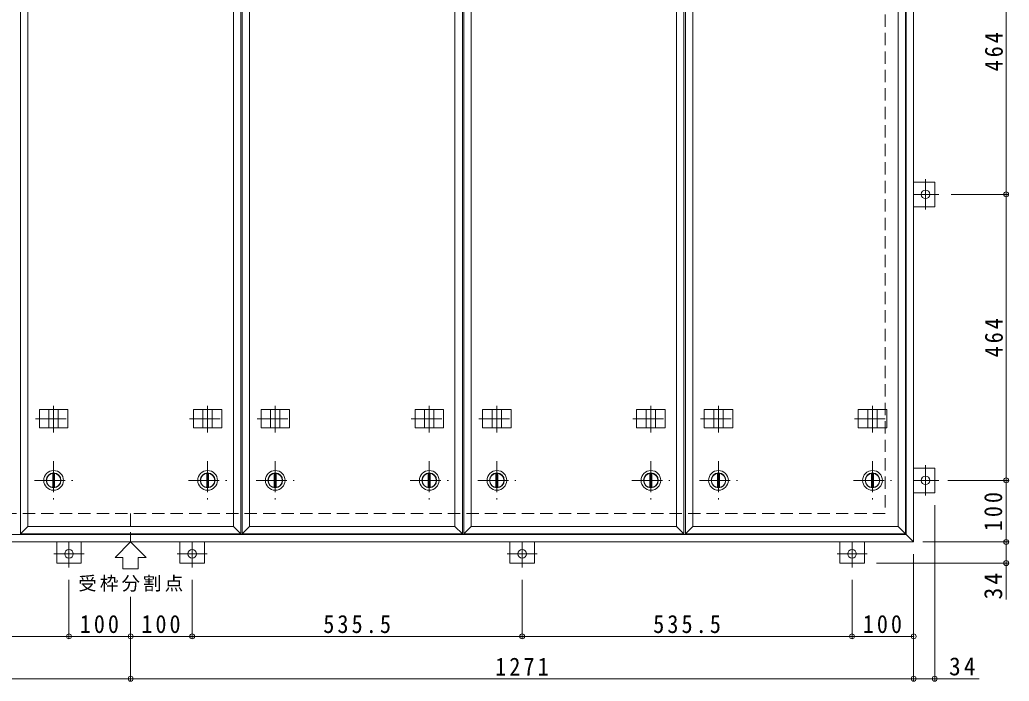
# Model space of a CAD drawing. Units: millimetres at full size, sheet at 1:10. Extents: x -2620 to 2727, y -1963 to 1824.
# Drawn here: x -1073 to 533, y -320 to 753 of the extents above; entities that cross this region are included whole.
import ezdxf

# ---------------------------------------------------------------- set-up
doc = ezdxf.new("R2010")
doc.units = ezdxf.units.MM
doc.header["$LTSCALE"] = 10
doc.header["$PDMODE"] = 32
doc.header["$PDSIZE"] = 8
doc.linetypes.add('CHAIN1', pattern=[8, 5, -1, 1, -1])
doc.linetypes.add('DASHED2', pattern=[3, 2, -1])
for name, color, linetype, lineweight in [('0-1_躯体', 2, 'DASHED2', 9), ('0-2_仕上', 3, 'Continuous', 9), ('0-3_建具', 4, 'Continuous', 9), ('0-5_寸法', 7, 'Continuous', 9), ('0-C', 2, 'Continuous', 9), ('0-E', 3, 'Continuous', 9), ('0-F', 7, 'Continuous', 9)]:
    doc.layers.add(name, color=color, linetype=linetype, lineweight=lineweight)
doc.styles.add('ＭＳ ゴシック', font='')
doc.styles.get('ＭＳ ゴシック').set_extended_font_data('MS Gothic')

msp = doc.modelspace()

# ---------------------------------------------------------------- linework, layer by layer
at = {"layer": '0-1_躯体'}
for p, q in [((331.97, 1452.28), (331.97, -47.72)), ((331.97, -47.72), (-2118.03, -47.72)), ((-893.03, -47.72), (-893.03, -81.72))]:
    msp.add_line(p, q, dxfattribs=at)
at = {"layer": '0-2_仕上'}
for p, q in [((-1071.78, -80.72), (-1071.78, 1485.28)), ((-714.28, 1485.28), (-714.28, -80.72)), ((-712.03, -80.72), (-712.03, 1485.28)), ((-354.53, 1485.28), (-354.53, -80.72)), ((-352.28, -80.72), (-352.28, 1485.28)), ((5.22, 1485.28), (5.22, -80.72)), ((7.47, -80.72), (7.47, 1485.28)), ((364.97, 1485.28), (364.97, -80.72)), ((-1059.78, -68.72), (-1059.78, 1473.28)), ((-726.28, 1473.28), (-726.28, -68.72)), ((-700.03, -68.72), (-700.03, 1473.28)), ((-366.53, 1473.28), (-366.53, -68.72)), ((-340.28, -68.72), (-340.28, 1473.28)), ((-6.78, 1473.28), (-6.78, -68.72)), ((19.47, -68.72), (19.47, 1473.28)), ((352.97, 1473.28), (352.97, -68.72)), ((-1071.78, -80.72), (-1059.78, -68.72)), ((-726.28, -68.72), (-1059.78, -68.72)), ((-714.28, -80.72), (-726.28, -68.72)), ((-712.03, -80.72), (-700.03, -68.72)), ((-366.53, -68.72), (-700.03, -68.72)), ((-354.53, -80.72), (-366.53, -68.72)), ((-352.28, -80.72), (-340.28, -68.72)), ((-6.78, -68.72), (-340.28, -68.72)), ((5.22, -80.72), (-6.78, -68.72)), ((7.47, -80.72), (19.47, -68.72)), ((352.97, -68.72), (19.47, -68.72)), ((364.97, -80.72), (352.97, -68.72)), ((-714.28, -80.72), (-1071.78, -80.72)), ((-354.53, -80.72), (-712.03, -80.72)), ((5.22, -80.72), (-352.28, -80.72)), ((364.97, -80.72), (7.47, -80.72))]:
    msp.add_line(p, q, dxfattribs=at)
at = {"layer": '0-3_建具', "color": 2}
for p, q in [((377.97, 1498.28), (377.97, -93.72)), ((365.97, -81.72), (365.97, 1486.28)), ((377.97, -93.72), (-2164.03, -93.72)), ((365.97, -81.72), (-2152.03, -81.72)), ((-893.03, -81.72), (-893.03, -93.72)), ((365.97, -81.72), (377.97, -93.72))]:
    msp.add_line(p, q, dxfattribs=at)
at = {"layer": '0-3_建具'}
for p, q in [((-1041.12, 91.28), (-1041.12, 121.28)), ((-1041.12, 121.28), (-994.94, 121.28)), ((-1025.53, 91.28), (-1025.53, 121.28)), ((-1010.53, 91.28), (-1010.53, 121.28)), ((-994.94, 91.28), (-994.94, 121.28)), ((-791.12, 91.28), (-791.12, 121.28)), ((-791.12, 121.28), (-744.94, 121.28)), ((-775.53, 91.28), (-775.53, 121.28)), ((-760.53, 91.28), (-760.53, 121.28)), ((-744.94, 91.28), (-744.94, 121.28)), ((-681.37, 91.28), (-681.37, 121.28)), ((-681.37, 121.28), (-635.19, 121.28)), ((-665.78, 91.28), (-665.78, 121.28)), ((-650.78, 91.28), (-650.78, 121.28)), ((-635.19, 91.28), (-635.19, 121.28)), ((-431.37, 91.28), (-431.37, 121.28)), ((-431.37, 121.28), (-385.19, 121.28)), ((-415.78, 91.28), (-415.78, 121.28)), ((-400.78, 91.28), (-400.78, 121.28)), ((-385.19, 91.28), (-385.19, 121.28)), ((-321.62, 91.28), (-321.62, 121.28)), ((-321.62, 121.28), (-275.44, 121.28)), ((-306.03, 91.28), (-306.03, 121.28)), ((-291.03, 91.28), (-291.03, 121.28)), ((-275.44, 91.28), (-275.44, 121.28)), ((-71.62, 91.28), (-71.62, 121.28)), ((-71.62, 121.28), (-25.44, 121.28)), ((-56.03, 91.28), (-56.03, 121.28)), ((-41.03, 91.28), (-41.03, 121.28)), ((-25.44, 91.28), (-25.44, 121.28)), ((38.13, 91.28), (38.13, 121.28)), ((38.13, 121.28), (84.31, 121.28)), ((53.72, 91.28), (53.72, 121.28)), ((68.72, 91.28), (68.72, 121.28)), ((84.31, 91.28), (84.31, 121.28)), ((288.13, 91.28), (288.13, 121.28)), ((288.13, 121.28), (334.31, 121.28)), ((303.72, 91.28), (303.72, 121.28)), ((318.72, 91.28), (318.72, 121.28)), ((334.31, 91.28), (334.31, 121.28)), ((-1041.12, 91.28), (-994.94, 91.28)), ((-791.12, 91.28), (-744.94, 91.28)), ((-681.37, 91.28), (-635.19, 91.28)), ((-431.37, 91.28), (-385.19, 91.28)), ((-321.62, 91.28), (-275.44, 91.28)), ((-71.62, 91.28), (-25.44, 91.28)), ((38.13, 91.28), (84.31, 91.28)), ((288.13, 91.28), (334.31, 91.28))]:
    msp.add_line(p, q, dxfattribs=at)
at = {"layer": '0-3_建具', "linetype": 'CHAIN1'}
for p, q in [((-1018.03, 84.17), (-1018.03, 127.41)), ((-768.03, 84.17), (-768.03, 127.41)), ((-658.28, 84.17), (-658.28, 127.41)), ((-408.28, 84.17), (-408.28, 127.41)), ((-298.53, 84.17), (-298.53, 127.41)), ((-48.53, 84.17), (-48.53, 127.41)), ((61.22, 84.17), (61.22, 127.41)), ((311.22, 84.17), (311.22, 127.41)), ((-1047.44, 106.28), (-988.62, 106.28)), ((-797.44, 106.28), (-738.62, 106.28)), ((-687.69, 106.28), (-628.87, 106.28)), ((-437.69, 106.28), (-378.87, 106.28)), ((-327.94, 106.28), (-269.12, 106.28)), ((-77.94, 106.28), (-19.12, 106.28)), ((31.81, 106.28), (90.63, 106.28)), ((281.81, 106.28), (340.63, 106.28))]:
    msp.add_line(p, q, dxfattribs=at)
at = {"layer": '0-5_寸法'}
for p, q in [((-893.03, -93.72), (-918.03, -118.72)), ((-893.03, -93.72), (-868.03, -118.72)), ((-918.03, -118.72), (-905.53, -118.72)), ((-880.53, -118.72), (-868.03, -118.72)), ((-880.53, -118.72), (-880.53, -137.42)), ((412.17, -315.57), (484.54, -315.57))]:
    msp.add_line(p, q, dxfattribs=at)
msp.add_lwpolyline([(-905.53, -118.72), (-905.53, -137.42), (-880.53, -137.42)], dxfattribs=at)
at = {"layer": '0-C', "linetype": 'CHAIN1'}
for p, q in [((-1018.03, 37.28), (-1018.03, -24.72)), ((-768.03, 37.28), (-768.03, -24.72)), ((-658.28, 37.28), (-658.28, -24.72)), ((-408.28, 37.28), (-408.28, -24.72)), ((-298.53, 37.28), (-298.53, -24.72)), ((-48.53, 37.28), (-48.53, -24.72)), ((61.22, 37.28), (61.22, -24.72)), ((311.22, 37.28), (311.22, -24.72)), ((-1049.03, 6.28), (-987.03, 6.28)), ((-799.03, 6.28), (-737.03, 6.28)), ((-689.28, 6.28), (-627.28, 6.28)), ((-439.28, 6.28), (-377.28, 6.28)), ((-329.53, 6.28), (-267.53, 6.28)), ((-79.53, 6.28), (-17.53, 6.28)), ((30.22, 6.28), (92.22, 6.28)), ((280.22, 6.28), (342.22, 6.28))]:
    msp.add_line(p, q, dxfattribs=at)
at = {"layer": '0-C'}
for p, q in [((-1019.53, -5.12), (-1019.53, 17.69)), ((-1016.53, -5.12), (-1016.53, 17.69)), ((-769.53, -5.12), (-769.53, 17.69)), ((-766.53, -5.12), (-766.53, 17.69)), ((-659.78, -5.12), (-659.78, 17.69)), ((-656.78, -5.12), (-656.78, 17.69)), ((-409.78, -5.12), (-409.78, 17.69)), ((-406.78, -5.12), (-406.78, 17.69)), ((-300.03, -5.12), (-300.03, 17.69)), ((-297.03, -5.12), (-297.03, 17.69)), ((-50.03, -5.12), (-50.03, 17.69)), ((-47.03, -5.12), (-47.03, 17.69)), ((59.72, -5.12), (59.72, 17.69)), ((62.72, -5.12), (62.72, 17.69)), ((309.72, -5.12), (309.72, 17.69)), ((312.72, -5.12), (312.72, 17.69))]:
    msp.add_line(p, q, dxfattribs=at)
for centre, radius in [((-1018.03, 6.28), 16), ((-1018.03, 6.28), 12), ((-1018.03, 6.28), 11.5), ((-768.03, 6.28), 16), ((-768.03, 6.28), 12), ((-768.03, 6.28), 11.5), ((-658.28, 6.28), 16), ((-658.28, 6.28), 12), ((-658.28, 6.28), 11.5), ((-408.28, 6.28), 16), ((-408.28, 6.28), 12), ((-408.28, 6.28), 11.5), ((-298.53, 6.28), 16), ((-298.53, 6.28), 12), ((-298.53, 6.28), 11.5), ((-48.53, 6.28), 16), ((-48.53, 6.28), 12), ((-48.53, 6.28), 11.5), ((61.22, 6.28), 16), ((61.22, 6.28), 12), ((61.22, 6.28), 11.5), ((311.22, 6.28), 16), ((311.22, 6.28), 12), ((311.22, 6.28), 11.5)]:
    msp.add_circle(centre, radius, dxfattribs=at)
at = {"layer": '0-E'}
for p, q in [((412.17, 490.28), (377.97, 490.28)), ((412.17, 490.28), (412.17, 450.28)), ((412.17, 450.28), (377.97, 450.28)), ((412.17, 26.28), (377.97, 26.28)), ((412.17, 26.28), (412.17, -13.72)), ((412.17, -13.72), (377.97, -13.72)), ((-1013.03, -127.92), (-1013.03, -93.72)), ((-973.03, -127.92), (-973.03, -93.72)), ((-813.03, -127.92), (-813.03, -93.72)), ((-773.03, -127.92), (-773.03, -93.72)), ((-277.53, -127.92), (-277.53, -93.72)), ((-237.53, -127.92), (-237.53, -93.72)), ((257.97, -127.92), (257.97, -93.72)), ((297.97, -127.92), (297.97, -93.72)), ((-973.03, -127.92), (-1013.03, -127.92)), ((-813.03, -127.92), (-773.03, -127.92)), ((-277.53, -127.92), (-237.53, -127.92)), ((297.97, -127.92), (257.97, -127.92))]:
    msp.add_line(p, q, dxfattribs=at)
at = {"layer": '0-E', "linetype": 'CHAIN1'}
for p, q in [((397.17, 445.91), (397.17, 494.66)), ((419.14, 470.28), (377.97, 470.28)), ((397.17, -18.09), (397.17, 30.66)), ((419.14, 6.28), (377.97, 6.28)), ((-993.03, -134.89), (-993.03, -93.72)), ((-793.03, -134.89), (-793.03, -93.72)), ((-257.53, -134.9), (-257.53, -93.72)), ((277.97, -134.89), (277.97, -93.72)), ((-1017.41, -112.92), (-968.66, -112.92)), ((-768.66, -112.92), (-817.41, -112.92)), ((-233.16, -112.92), (-281.91, -112.92)), ((253.59, -112.92), (302.34, -112.92))]:
    msp.add_line(p, q, dxfattribs=at)
at = {"layer": '0-E'}
for centre in [(397.17, 470.28), (397.17, 6.28), (-993.03, -112.92), (-793.03, -112.92), (-257.53, -112.92), (277.97, -112.92)]:
    msp.add_circle(centre, 7, dxfattribs=at)
at = {"layer": '0-F'}
for p, q in [((528.12, 470.28), (528.12, 934.28)), ((531.12, 470.28), (439.14, 470.28)), ((528.12, 6.28), (528.12, 470.28)), ((433.48, 6.28), (533.12, 6.28)), ((528.12, -93.72), (528.12, 6.28)), ((412.17, -318.57), (412.17, -33.72)), ((392.97, -93.72), (533.12, -93.72)), ((528.12, -93.72), (528.12, -127.92)), ((533.12, -127.92), (317.97, -127.92)), ((377.97, -318.57), (377.97, -113.72)), ((528.12, -127.92), (528.12, -186.89)), ((-993.03, -249.86), (-993.03, -154.89)), ((-793.03, -249.86), (-793.03, -154.89)), ((-257.53, -249.86), (-257.53, -154.9)), ((277.97, -249.86), (277.97, -154.89)), ((-893.03, -318.57), (-893.03, -182.55)), ((-1528.53, -246.86), (-993.03, -246.86)), ((-993.03, -246.86), (-893.03, -246.86)), ((-893.03, -246.86), (-793.03, -246.86)), ((-793.03, -246.86), (-257.53, -246.86)), ((-257.53, -246.86), (277.97, -246.86)), ((277.97, -246.86), (377.97, -246.86)), ((-2164.03, -315.57), (-893.03, -315.57)), ((-893.03, -315.57), (377.97, -315.57)), ((377.97, -315.57), (412.17, -315.57))]:
    msp.add_line(p, q, dxfattribs=at)
for p in [(528.12, 470.28), (528.12, 6.28), (528.12, -93.72), (528.12, -127.92), (-993.03, -246.86), (-893.03, -246.86), (-793.03, -246.86), (-257.53, -246.86), (277.97, -246.86), (377.97, -246.86), (-893.03, -315.57), (377.97, -315.57), (412.17, -315.57)]:
    msp.add_point(p, dxfattribs=at)

# ---------------------------------------------------------------- texts
at = {"layer": '0-5_寸法', "insert": (-978.03, -174.43), "char_height": 21.99, "attachment_point": 7, "style": 'ＭＳ ゴシック'}
msp.add_mtext('\\T1.17;受枠分割点', dxfattribs=at)
at = {"layer": '0-F', "color": 2, "char_height": 29.33, "attachment_point": 7, "rotation": 90, "style": 'ＭＳ ゴシック'}
for s, insert in [('\\T1.27;\\W0.9;464', (523.12, 669.78)), ('\\T1.27;\\W0.9;464', (523.12, 205.78)), ('\\T1.27;\\W0.9;100', (522.12, -76.22)), ('\\T1.27;\\W0.95;34', (522.12, -186.89))]:
    msp.add_mtext(s, dxfattribs=dict(at, insert=insert))
at = {"layer": '0-F', "color": 2, "char_height": 29.33, "attachment_point": 7, "style": 'ＭＳ ゴシック'}
for s, insert in [('\\T1.27;\\W0.9;100', (-975.53, -241.86)), ('\\T1.27;\\W0.9;100', (-875.53, -241.86)), ('\\T1.28;\\W0.9;535.5', (-580.28, -241.86)), ('\\T1.28;\\W0.9;535.5', (-44.78, -241.86)), ('\\T1.27;\\W0.9;100', (295.47, -241.86)), ('\\T1.28;\\W0.9;1271', (-301.28, -310.57)), ('\\T1.27;\\W0.95;34', (435.44, -310.57))]:
    msp.add_mtext(s, dxfattribs=dict(at, insert=insert))

doc.saveas('drawing.dxf')
